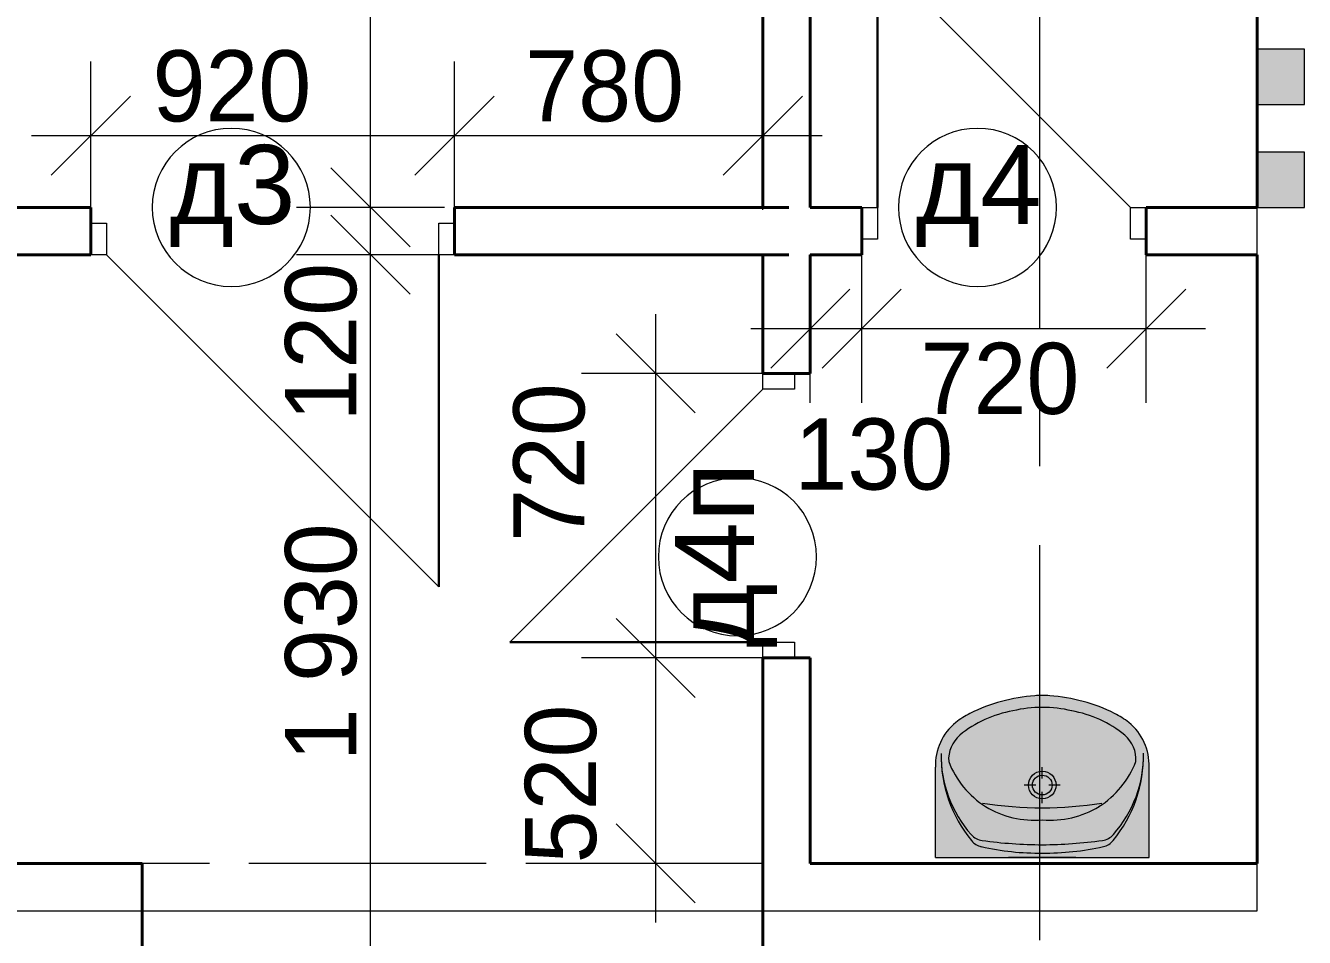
# Model space of a CAD drawing. Extents: x 299995 to 392849, y -57101 to -11292.
# Drawn here: x 341243 to 344478, y -35114 to -32806 of the extents above; entities that cross this region are included whole.
import ezdxf

# ---------------------------------------------------------------- set-up
doc = ezdxf.new("R2010")
doc.units = 0
doc.header["$MEASUREMENT"] = 0
doc.linetypes.add('Штриховая', pattern=[700, 600, -100])
doc.linetypes.add('Штрихштриховая', pattern=[1550, 1000, -200, 150, -200])
for name, color, linetype, lineweight in [('2D-чертеж - Общий_Ном_пера__1', 7, 'Continuous', 13), ('2D-чертеж - Общий_Ном_пера__19', 255, 'Continuous', 0), ('Интерьер- Перегородка_Ном_пера__19', 255, 'Continuous', 0), ('Интерьер- Перегородка_Ном_пера__61', 7, 'Continuous', 40), ('перегородки_Ном_пера__21', 7, 'Continuous', 20), ('перегородки_Ном_пера__41', 7, 'Continuous', 30), ('перегородки_Ном_пера__61', 7, 'Continuous', 40), ('Сантех. 1_Ном_пера__10', 134, 'Continuous', 18), ('Сантех. 1_Ном_пера__19', 255, 'Continuous', 0)]:
    doc.layers.add(name, color=color, linetype=linetype, lineweight=lineweight)
for name, color, linetype, lineweight, true_color in [('перегородки_Ном_пера__3', 7, 'Continuous', 18, 0xdd5800), ('Перекрытия_Ном_пера__191', 7, 'Continuous', 0, 0xe8e8e8), ('Перекрытия_Ном_пера__4', 7, 'Continuous', 20, 0x016515), ('Розміри ОСЕЙ_Ном_пера__98', 7, 'Continuous', 13, 0x001f3e), ('РОЗМІРИ ПЕРЕГОРОДОК_Ном_пера__98', 7, 'Continuous', 13, 0x001f3e)]:
    doc.layers.add(name, color=color, linetype=linetype, lineweight=lineweight, true_color=true_color)
for name, color, linetype in [('Перекрытия', 7, 'Continuous'), ('Розміри ОСЕЙ', 7, 'Continuous'), ('РОЗМІРИ ПЕРЕГОРОДОК', 7, 'Continuous')]:
    doc.layers.add(name, color=color, linetype=linetype)
doc.styles.add('СГЕНЕРИР_СТИЛЬ_1', font='')
doc.styles.add('СГЕНЕРИР_СТИЛЬ_2', font='')
doc.styles.add('СГЕНЕРИР_СТИЛЬ_3', font='')
doc.styles.add('СГЕНЕРИР_СТИЛЬ_4', font='')
doc.styles.get('СГЕНЕРИР_СТИЛЬ_1').set_extended_font_data('Arial Кириллический')
doc.styles.get('СГЕНЕРИР_СТИЛЬ_2').set_extended_font_data('Century Gothic')
doc.styles.get('СГЕНЕРИР_СТИЛЬ_3').set_extended_font_data('Arial Unicode MS Кириллический')
doc.styles.get('СГЕНЕРИР_СТИЛЬ_4').set_extended_font_data('Century Gothic', bold=True)
doc.dimstyles.new('СГЕНЕРИР_СТИЛЬ__1', dxfattribs={"dimtxt": 179.999995, "dimasz": 190, "dimexe": 0.18, "dimexo": 0, "dimgap": 0.09, "dimtad": 3, "dimtih": 1, "dimtoh": 1, "dimdec": 0, "dimzin": 0, "dimdsep": 46, "dimtxsty": 'СГЕНЕРИР_СТИЛЬ_3', "dimblk": 'ARROWHEAD_6', "dimblk1": 'ARROWHEAD_6', "dimblk2": 'ARROWHEAD_6', "dimcen": 0.09, "dimclrd": 256, "dimclre": 256, "dimclrt": 256, "dimadec": 0, "dimazin": 0, "dimtfac": 1, "dimtdec": 4, "dimtmove": 0, "dimatfit": 3, "dimfxl": 0, "dimtolj": 1, "dimtzin": 0, "dimarcsym": 0})
doc.dimstyles.new('СГЕНЕРИР_СТИЛЬ__4', dxfattribs={"dimtxt": 179.999995, "dimasz": 190, "dimexe": 0.18, "dimexo": 0, "dimgap": 0.09, "dimtad": 3, "dimtih": 1, "dimtoh": 1, "dimdec": 0, "dimzin": 0, "dimdsep": 46, "dimtxsty": 'СГЕНЕРИР_СТИЛЬ_3', "dimblk": 'ARROWHEAD_6', "dimblk1": 'ARROWHEAD_6', "dimblk2": 'ARROWHEAD_6', "dimcen": 0.09, "dimclrd": 256, "dimclre": 256, "dimclrt": 256, "dimadec": 0, "dimazin": 0, "dimtfac": 1, "dimtdec": 4, "dimtmove": 2, "dimatfit": 3, "dimfxl": 0, "dimtolj": 1, "dimtzin": 0, "dimarcsym": 0})
doc.dimstyles.new('СГЕНЕРИР_СТИЛЬ__5', dxfattribs={"dimtxt": 179.999995, "dimasz": 190, "dimexe": 0.18, "dimexo": 0, "dimgap": 0.09, "dimtad": 1, "dimtih": 1, "dimtoh": 1, "dimdec": 0, "dimzin": 0, "dimdsep": 46, "dimtxsty": 'СГЕНЕРИР_СТИЛЬ_3', "dimblk": 'ARROWHEAD_6', "dimblk1": 'ARROWHEAD_6', "dimblk2": 'ARROWHEAD_6', "dimcen": 0.09, "dimclrd": 256, "dimclre": 256, "dimclrt": 256, "dimadec": 0, "dimazin": 0, "dimtfac": 1, "dimtdec": 4, "dimtmove": 0, "dimatfit": 3, "dimfxl": 0, "dimtolj": 1, "dimtzin": 0, "dimarcsym": 0})
doc.dimstyles.new('СГЕНЕРИР_СТИЛЬ__6', dxfattribs={"dimtxt": 179.999995, "dimasz": 190, "dimexe": 0.18, "dimexo": 0, "dimgap": 0.09, "dimtad": 1, "dimdec": 0, "dimzin": 0, "dimdsep": 46, "dimtxsty": 'СГЕНЕРИР_СТИЛЬ_3', "dimblk": 'ARROWHEAD_6', "dimblk1": 'ARROWHEAD_6', "dimblk2": 'ARROWHEAD_6', "dimcen": 0.09, "dimclrd": 256, "dimclre": 256, "dimclrt": 256, "dimadec": 0, "dimazin": 0, "dimtfac": 1, "dimtdec": 4, "dimtmove": 2, "dimatfit": 3, "dimfxl": 0, "dimtolj": 1, "dimtzin": 0, "dimarcsym": 0})
doc.dimstyles.new('СГЕНЕРИР_СТИЛЬ__7', dxfattribs={"dimtxt": 179.999995, "dimasz": 190, "dimexe": 0.18, "dimexo": 0, "dimgap": 0.09, "dimtad": 1, "dimdec": 0, "dimzin": 0, "dimdsep": 46, "dimtxsty": 'СГЕНЕРИР_СТИЛЬ_3', "dimblk": 'ARROWHEAD_6', "dimblk1": 'ARROWHEAD_6', "dimblk2": 'ARROWHEAD_6', "dimcen": 0.09, "dimclrd": 256, "dimclre": 256, "dimclrt": 256, "dimadec": 0, "dimazin": 0, "dimtfac": 1, "dimtdec": 4, "dimtmove": 0, "dimatfit": 3, "dimfxl": 0, "dimtolj": 1, "dimtzin": 0, "dimarcsym": 0})
doc.dimstyles.new('СГЕНЕРИР_СТИЛЬ__8', dxfattribs={"dimtxt": 179.999995, "dimasz": 190, "dimexe": 0.18, "dimexo": 0, "dimgap": 0.09, "dimtad": 1, "dimtih": 1, "dimtoh": 1, "dimdec": 0, "dimzin": 0, "dimdsep": 46, "dimtxsty": 'СГЕНЕРИР_СТИЛЬ_3', "dimblk": 'ARROWHEAD_6', "dimblk1": 'ARROWHEAD_6', "dimblk2": 'ARROWHEAD_6', "dimcen": 0.09, "dimclrd": 256, "dimclre": 256, "dimclrt": 256, "dimadec": 0, "dimazin": 0, "dimtfac": 1, "dimtdec": 4, "dimtmove": 2, "dimatfit": 3, "dimfxl": 0, "dimtolj": 1, "dimtzin": 0, "dimarcsym": 0})
doc.dimstyles.new('СГЕНЕРИР_СТИЛЬ__9', dxfattribs={"dimtxt": 189.999998, "dimasz": 190, "dimexe": 0.18, "dimexo": 0, "dimgap": 0.09, "dimtad": 3, "dimtih": 1, "dimtoh": 1, "dimdec": 0, "dimzin": 0, "dimdsep": 46, "dimtxsty": 'СГЕНЕРИР_СТИЛЬ_3', "dimblk": 'ARROWHEAD_6', "dimblk1": 'ARROWHEAD_6', "dimblk2": 'ARROWHEAD_6', "dimcen": 0.09, "dimclrd": 256, "dimclre": 256, "dimclrt": 256, "dimadec": 0, "dimazin": 0, "dimtfac": 1, "dimtdec": 4, "dimtmove": 0, "dimatfit": 3, "dimfxl": 0, "dimtolj": 1, "dimtzin": 0, "dimarcsym": 0})

# ---------------------------------------------------------------- blocks, each defined once
blk = doc.blocks.new('*D173')
at = {"layer": 'РОЗМІРИ ПЕРЕГОРОДОК_Ном_пера__98', "linetype": 'Continuous'}
for p, q in [((340098.1, -32043.2), (340098.1, -31668.2)), ((343108.1, -32043.2), (343108.1, -31668.2)), ((340198.1, -31755.7), (339998.1, -31955.7)), ((343208.1, -31755.7), (343008.1, -31955.7)), ((340098.1, -31855.7), (343108.1, -31855.7))]:
    blk.add_line(p, q, dxfattribs=at)
at = {"layer": 'РОЗМІРИ ПЕРЕГОРОДОК_Ном_пера__98', "char_height": 180, "attachment_point": 1, "style": 'СГЕНЕРИР_СТИЛЬ_2'}
for s, insert in [('{3\xa0010}', (341075.3, -31891.7)), ('{120}', (342586.2, -31891.7))]:
    blk.add_mtext(s, dxfattribs=dict(at, insert=insert))
blk = doc.blocks.new('ARROWHEAD_6')
at = {"linetype": 'Continuous'}
for p, q in [((-0.5, -0.5), (0.5, 0.5)), ((0, 0), (-1, 0))]:
    blk.add_line(p, q, dxfattribs=at)
blk = doc.blocks.new('*D174')
at = {"layer": 'РОЗМІРИ ПЕРЕГОРОДОК_Ном_пера__98', "linetype": 'Continuous'}
for p, q in [((343108.1, -32043.2), (343108.1, -31668.2)), ((343228.1, -32043.2), (343228.1, -31668.2)), ((343208.1, -31755.7), (343008.1, -31955.7)), ((343328.1, -31755.7), (343128.1, -31955.7)), ((343108.1, -31855.7), (343228.1, -31855.7))]:
    blk.add_line(p, q, dxfattribs=at)
blk = doc.blocks.new('*D175')
at = {"layer": 'РОЗМІРИ ПЕРЕГОРОДОК_Ном_пера__98', "linetype": 'Continuous'}
for p, q in [((344358.1, -32043.2), (344358.1, -31576.6)), ((343228.1, -32043.2), (343228.1, -31668.2)), ((343328.1, -31755.7), (343128.1, -31955.7)), ((344258.1, -31955.7), (344458.1, -31755.7)), ((343228.1, -31855.7), (344358.1, -31855.7)), ((344358.1, -31855.7), (344508.1, -31855.7))]:
    blk.add_line(p, q, dxfattribs=at)
at = {"layer": 'РОЗМІРИ ПЕРЕГОРОДОК_Ном_пера__98', "insert": (343476.3, -31891.7), "char_height": 180, "attachment_point": 1, "style": 'СГЕНЕРИР_СТИЛЬ_2'}
blk.add_mtext('{1\xa0130}', dxfattribs=at)
blk = doc.blocks.new('*D176')
at = {"layer": 'РОЗМІРИ ПЕРЕГОРОДОК_Ном_пера__98', "linetype": 'Continuous'}
for p, q in [((341408.1, -33272.5), (341408.1, -32897.5)), ((342328.1, -33272.5), (342328.1, -32897.5)), ((341508.1, -32985), (341308.1, -33185)), ((342428.1, -32985), (342228.1, -33185)), ((341258.1, -33085), (341408.1, -33085)), ((341408.1, -33085), (342328.1, -33085))]:
    blk.add_line(p, q, dxfattribs=at)
at = {"layer": 'РОЗМІРИ ПЕРЕГОРОДОК_Ном_пера__98', "insert": (341564.2, -32869), "char_height": 180, "attachment_point": 1, "style": 'СГЕНЕРИР_СТИЛЬ_2'}
blk.add_mtext('{920}', dxfattribs=at)
blk = doc.blocks.new('*D177')
at = {"layer": 'РОЗМІРИ ПЕРЕГОРОДОК_Ном_пера__98', "linetype": 'Continuous'}
for p, q in [((342328.1, -33272.5), (342328.1, -32897.5)), ((343108.1, -33272.5), (343108.1, -32897.5)), ((342428.1, -32985), (342228.1, -33185)), ((343008.1, -33185), (343208.1, -32985)), ((342328.1, -33085), (343108.1, -33085)), ((343108.1, -33085), (343258.1, -33085))]:
    blk.add_line(p, q, dxfattribs=at)
at = {"layer": 'РОЗМІРИ ПЕРЕГОРОДОК_Ном_пера__98', "insert": (342507.1, -32869), "char_height": 180, "attachment_point": 1, "style": 'СГЕНЕРИР_СТИЛЬ_2'}
blk.add_mtext('{780}', dxfattribs=at)
blk = doc.blocks.new('*D184')
at = {"layer": 'РОЗМІРИ ПЕРЕГОРОДОК_Ном_пера__98', "linetype": 'Continuous'}
for p, q in [((342015.5, -33286.6), (342215.5, -33486.6)), ((342303, -33386.6), (341928, -33386.6)), ((342115.5, -35316.6), (342115.5, -33386.6)), ((342015.5, -35216.6), (342215.5, -35416.6)), ((342303, -35316.6), (341928, -35316.6))]:
    blk.add_line(p, q, dxfattribs=at)
at = {"layer": 'РОЗМІРИ ПЕРЕГОРОДОК_Ном_пера__98', "char_height": 180, "attachment_point": 1, "rotation": 90, "style": 'СГЕНЕРИР_СТИЛЬ_2'}
for s, insert in [('{120}', (341899.5, -33808.5)), ('{1\xa0930}', (341899.5, -34668.4))]:
    blk.add_mtext(s, dxfattribs=dict(at, insert=insert))
blk = doc.blocks.new('*D185')
at = {"layer": 'РОЗМІРИ ПЕРЕГОРОДОК_Ном_пера__98', "linetype": 'Continuous'}
for p, q in [((342015.5, -33166.6), (342215.5, -33366.6)), ((342303, -33266.6), (341928, -33266.6)), ((342015.5, -33286.6), (342215.5, -33486.6)), ((342115.5, -33386.6), (342115.5, -33266.6)), ((342303, -33386.6), (341928, -33386.6))]:
    blk.add_line(p, q, dxfattribs=at)
blk = doc.blocks.new('*D186')
at = {"layer": 'РОЗМІРИ ПЕРЕГОРОДОК_Ном_пера__98', "linetype": 'Continuous'}
for p, q in [((342015.5, -31476.6), (342215.5, -31676.6)), ((342303, -31576.6), (341928, -31576.6)), ((342115.5, -33266.6), (342115.5, -31576.6)), ((342015.5, -33166.6), (342215.5, -33366.6)), ((342303, -33266.6), (341928, -33266.6))]:
    blk.add_line(p, q, dxfattribs=at)
at = {"layer": 'РОЗМІРИ ПЕРЕГОРОДОК_Ном_пера__98', "insert": (342189.6, -32799.6), "char_height": 180, "attachment_point": 1, "rotation": 90, "style": 'СГЕНЕРИР_СТИЛЬ_2'}
blk.add_mtext('{1\xa0690}', dxfattribs=at)
blk = doc.blocks.new('*D187')
at = {"layer": 'РОЗМІРИ ПЕРЕГОРОДОК_Ном_пера__98', "linetype": 'Continuous'}
for p, q in [((342015.5, -31356.6), (342215.5, -31556.6)), ((342303, -31456.6), (341928, -31456.6)), ((342115.5, -31576.6), (342115.5, -31456.6)), ((342015.5, -31476.6), (342215.5, -31676.6)), ((342303, -31576.6), (341928, -31576.6))]:
    blk.add_line(p, q, dxfattribs=at)
blk = doc.blocks.new('*D188')
at = {"layer": 'РОЗМІРИ ПЕРЕГОРОДОК_Ном_пера__98', "linetype": 'Continuous'}
for p, q in [((342115.5, -29616.6), (342115.5, -29466.6)), ((342215.5, -29716.6), (342015.5, -29516.6)), ((342303, -29616.6), (341168.1, -29616.6)), ((342115.5, -31456.6), (342115.5, -29616.6)), ((342015.5, -31356.6), (342215.5, -31556.6)), ((342303, -31456.6), (341928, -31456.6))]:
    blk.add_line(p, q, dxfattribs=at)
at = {"layer": 'РОЗМІРИ ПЕРЕГОРОДОК_Ном_пера__98', "char_height": 180, "attachment_point": 1, "rotation": 90, "style": 'СГЕНЕРИР_СТИЛЬ_2'}
for s, insert in [('{1\xa0840}', (341899.5, -30642.5)), ('{120}', (341899.5, -31356.6))]:
    blk.add_mtext(s, dxfattribs=dict(at, insert=insert))
blk = doc.blocks.new('*D189')
at = {"layer": 'РОЗМІРИ ПЕРЕГОРОДОК_Ном_пера__98', "linetype": 'Continuous'}
for p, q in [((342737.2, -34306.6), (342937.2, -34506.6)), ((343108.1, -34406.6), (342649.7, -34406.6)), ((342837.2, -34926.6), (342837.2, -34406.6)), ((342737.2, -34826.6), (342937.2, -35026.6)), ((343024.7, -34926.6), (342649.7, -34926.6)), ((342837.2, -35076.6), (342837.2, -34926.6))]:
    blk.add_line(p, q, dxfattribs=at)
at = {"layer": 'РОЗМІРИ ПЕРЕГОРОДОК_Ном_пера__98', "insert": (342506.1, -34926.6), "char_height": 180, "attachment_point": 1, "rotation": 90, "style": 'СГЕНЕРИР_СТИЛЬ_2'}
blk.add_mtext('{520}', dxfattribs=at)
blk = doc.blocks.new('*D190')
at = {"layer": 'РОЗМІРИ ПЕРЕГОРОДОК_Ном_пера__98', "linetype": 'Continuous'}
for p, q in [((342837.2, -33686.6), (342837.2, -33536.6)), ((342937.2, -33786.6), (342737.2, -33586.6)), ((343108.1, -33686.6), (342649.7, -33686.6)), ((342837.2, -34406.6), (342837.2, -33686.6)), ((342737.2, -34306.6), (342937.2, -34506.6)), ((343108.1, -34406.6), (342649.7, -34406.6))]:
    blk.add_line(p, q, dxfattribs=at)
at = {"layer": 'РОЗМІРИ ПЕРЕГОРОДОК_Ном_пера__98', "insert": (342476.9, -34113.2), "char_height": 180, "attachment_point": 1, "rotation": 90, "style": 'СГЕНЕРИР_СТИЛЬ_2'}
blk.add_mtext('{720}', dxfattribs=at)
blk = doc.blocks.new('*D191')
at = {"layer": 'РОЗМІРИ ПЕРЕГОРОДОК_Ном_пера__98', "linetype": 'Continuous'}
for p, q in [((343228.1, -33760.8), (343228.1, -33385.8)), ((343328.1, -33473.3), (343128.1, -33673.3)), ((343458.1, -33473.3), (343258.1, -33673.3)), ((343078.1, -33573.3), (343228.1, -33573.3)), ((343228.1, -33573.3), (343358.1, -33573.3))]:
    blk.add_line(p, q, dxfattribs=at)
at = {"layer": 'РОЗМІРИ ПЕРЕГОРОДОК_Ном_пера__98', "insert": (343188.1, -33800.7), "char_height": 180, "attachment_point": 1, "style": 'СГЕНЕРИР_СТИЛЬ_2'}
blk.add_mtext('{130}', dxfattribs=at)
blk = doc.blocks.new('*D192')
at = {"layer": 'РОЗМІРИ ПЕРЕГОРОДОК_Ном_пера__98', "linetype": 'Continuous'}
for p, q in [((343358.1, -33760.8), (343358.1, -33385.8)), ((344078.1, -33760.8), (344078.1, -33385.8)), ((343458.1, -33473.3), (343258.1, -33673.3)), ((343978.1, -33673.3), (344178.1, -33473.3)), ((343228.1, -33573.3), (343358.1, -33573.3)), ((343358.1, -33573.3), (344078.1, -33573.3)), ((344078.1, -33573.3), (344228.1, -33573.3))]:
    blk.add_line(p, q, dxfattribs=at)
at = {"layer": 'РОЗМІРИ ПЕРЕГОРОДОК_Ном_пера__98', "insert": (343507.1, -33609.3), "char_height": 180, "attachment_point": 1, "style": 'СГЕНЕРИР_СТИЛЬ_2'}
blk.add_mtext('{720}', dxfattribs=at)
blk = doc.blocks.new('Линия_5175', base_point=(343808.1, -27921.4))
at = {"layer": 'Перекрытия_Ном_пера__4', "linetype": 'Штрихштриховая'}
blk.add_line((343808.1, -27921.4), (343808.1, -54583.9), dxfattribs=at)
blk = doc.blocks.new('*D529')
at = {"layer": 'Розміри ОСЕЙ_Ном_пера__98', "linetype": 'Continuous'}
for p, q in [((343808.1, -53384.1), (343808.1, -53009.1)), ((344358.1, -53384.1), (344358.1, -53009.1)), ((343908.1, -53096.6), (343708.1, -53296.6)), ((344458.1, -53096.6), (344258.1, -53296.6)), ((343808.1, -53196.6), (344358.1, -53196.6))]:
    blk.add_line(p, q, dxfattribs=at)
at = {"layer": 'Розміри ОСЕЙ_Ном_пера__98', "insert": (343812.4, -53453.1), "char_height": 190, "attachment_point": 1, "style": 'СГЕНЕРИР_СТИЛЬ_4'}
blk.add_mtext('{550}', dxfattribs=at)
blk = doc.blocks.new('*D530')
at = {"layer": 'Розміри ОСЕЙ_Ном_пера__98', "linetype": 'Continuous'}
for p, q in [((344358.1, -53384.1), (344358.1, -53009.1)), ((344618, -53384.1), (344618, -53009.1)), ((344458.1, -53096.6), (344258.1, -53296.6)), ((344718, -53096.6), (344518, -53296.6)), ((344358.1, -53196.6), (344618, -53196.6))]:
    blk.add_line(p, q, dxfattribs=at)
at = {"layer": 'Розміри ОСЕЙ_Ном_пера__98', "insert": (344453.1, -53453.1), "char_height": 190, "attachment_point": 1, "style": 'СГЕНЕРИР_СТИЛЬ_4'}
blk.add_mtext('{260}', dxfattribs=at)
blk = doc.blocks.new('*D531')
at = {"layer": 'Розміри ОСЕЙ_Ном_пера__98', "linetype": 'Continuous'}
for p, q in [((344618, -53384.1), (344618, -53009.1)), ((344868.1, -53384.1), (344868.1, -53009.1)), ((344718, -53096.6), (344518, -53296.6)), ((344968.1, -53096.6), (344768.1, -53296.6)), ((344618, -53196.6), (344868.1, -53196.6))]:
    blk.add_line(p, q, dxfattribs=at)
blk = doc.blocks.new('*D532')
at = {"layer": 'Розміри ОСЕЙ_Ном_пера__98', "linetype": 'Continuous'}
for p, q in [((344868.1, -53384.1), (344868.1, -53009.1)), ((349668.1, -53384.1), (349668.1, -53009.1)), ((344968.1, -53096.6), (344768.1, -53296.6)), ((349768.1, -53096.6), (349568.1, -53296.6)), ((344868.1, -53196.6), (349668.1, -53196.6))]:
    blk.add_line(p, q, dxfattribs=at)
at = {"layer": 'Розміри ОСЕЙ_Ном_пера__98', "char_height": 190, "attachment_point": 1, "style": 'СГЕНЕРИР_СТИЛЬ_4'}
for s, insert in [('{250}', (344968.1, -53234.6)), ('{4\xa0800}', (346930.1, -53234.6)), ('{130}', (349117.4, -53234.6))]:
    blk.add_mtext(s, dxfattribs=dict(at, insert=insert))
blk = doc.blocks.new('*D533')
at = {"layer": 'Розміри ОСЕЙ_Ном_пера__98', "linetype": 'Continuous'}
for p, q in [((349668.1, -53384.1), (349668.1, -53009.1)), ((349798.1, -53384.1), (349798.1, -53009.1)), ((349768.1, -53096.6), (349568.1, -53296.6)), ((349898.1, -53096.6), (349698.1, -53296.6)), ((349668.1, -53196.6), (349798.1, -53196.6))]:
    blk.add_line(p, q, dxfattribs=at)
blk = doc.blocks.new('*D534')
at = {"layer": 'Розміри ОСЕЙ_Ном_пера__98', "linetype": 'Continuous'}
for p, q in [((349798.1, -53384.1), (349798.1, -53009.1)), ((350178.1, -53384.1), (350178.1, -53009.1)), ((349898.1, -53096.6), (349698.1, -53296.6)), ((350278.1, -53096.6), (350078.1, -53296.6)), ((349798.1, -53196.6), (350178.1, -53196.6))]:
    blk.add_line(p, q, dxfattribs=at)
blk = doc.blocks.new('*D535')
at = {"layer": 'Розміри ОСЕЙ_Ном_пера__98', "linetype": 'Continuous'}
for p, q in [((350178.1, -53384.1), (350178.1, -53009.1)), ((357158.1, -53384.1), (357158.1, -53009.1)), ((350278.1, -53096.6), (350078.1, -53296.6)), ((357258.1, -53096.6), (357058.1, -53296.6)), ((350178.1, -53196.6), (357158.1, -53196.6))]:
    blk.add_line(p, q, dxfattribs=at)
at = {"layer": 'Розміри ОСЕЙ_Ном_пера__98', "char_height": 190, "attachment_point": 1, "style": 'СГЕНЕРИР_СТИЛЬ_4'}
for s, insert in [('{380}', (350278.1, -53234.6)), ('{6\xa0980}', (353330.1, -53234.6)), ('{380}', (356607.4, -53234.6))]:
    blk.add_mtext(s, dxfattribs=dict(at, insert=insert))
blk = doc.blocks.new('*D538')
at = {"layer": 'Розміри ОСЕЙ_Ном_пера__98', "linetype": 'Continuous'}
for p, q in [((357668.1, -53384.1), (357668.1, -53009.1)), ((365048.1, -53384.1), (365048.1, -53009.1)), ((357768.1, -53096.6), (357568.1, -53296.6)), ((365148.1, -53096.6), (364948.1, -53296.6)), ((357668.1, -53196.6), (365048.1, -53196.6))]:
    blk.add_line(p, q, dxfattribs=at)
at = {"layer": 'Розміри ОСЕЙ_Ном_пера__98', "char_height": 190, "attachment_point": 1, "style": 'СГЕНЕРИР_СТИЛЬ_4'}
for s, insert in [('{130}', (357768.1, -53234.6)), ('{7\xa0380}', (361020.1, -53234.6)), ('{390}', (364497.4, -53234.6))]:
    blk.add_mtext(s, dxfattribs=dict(at, insert=insert))
blk = doc.blocks.new('*D539')
at = {"layer": 'Розміри ОСЕЙ_Ном_пера__98', "linetype": 'Continuous'}
for p, q in [((365048.1, -53384.1), (365048.1, -53009.1)), ((365438.1, -53384.1), (365438.1, -53009.1)), ((365148.1, -53096.6), (364948.1, -53296.6)), ((365538.1, -53096.6), (365338.1, -53296.6)), ((365048.1, -53196.6), (365438.1, -53196.6))]:
    blk.add_line(p, q, dxfattribs=at)
blk = doc.blocks.new('*D540')
at = {"layer": 'Розміри ОСЕЙ_Ном_пера__98', "linetype": 'Continuous'}
for p, q in [((365438.1, -53384.1), (365438.1, -53009.1)), ((365558.1, -53384.1), (365558.1, -53009.1)), ((365538.1, -53096.6), (365338.1, -53296.6)), ((365658.1, -53096.6), (365458.1, -53296.6)), ((365438.1, -53196.6), (365558.1, -53196.6))]:
    blk.add_line(p, q, dxfattribs=at)
blk = doc.blocks.new('*D541')
at = {"layer": 'Розміри ОСЕЙ_Ном_пера__98', "linetype": 'Continuous'}
for p, q in [((365558.1, -53384.1), (365558.1, -53009.1)), ((367328.1, -53384.1), (367328.1, -53009.1)), ((365658.1, -53096.6), (365458.1, -53296.6)), ((367428.1, -53096.6), (367228.1, -53296.6)), ((365558.1, -53196.6), (367328.1, -53196.6))]:
    blk.add_line(p, q, dxfattribs=at)
at = {"layer": 'Розміри ОСЕЙ_Ном_пера__98', "char_height": 190, "attachment_point": 1, "style": 'СГЕНЕРИР_СТИЛЬ_4'}
for s, insert in [('{120}', (365658.1, -53234.6)), ('{1\xa0770}', (366330.4, -53234.6))]:
    blk.add_mtext(s, dxfattribs=dict(at, insert=insert))
blk = doc.blocks.new('*D544')
at = {"layer": 'Розміри ОСЕЙ_Ном_пера__98', "linetype": 'Continuous'}
for p, q in [((367968.1, -53384.1), (367968.1, -53009.1)), ((370358.1, -53384.1), (370358.1, -53009.1)), ((368068.1, -53096.6), (367868.1, -53296.6)), ((370458.1, -53096.6), (370258.1, -53296.6)), ((367968.1, -53196.6), (370358.1, -53196.6))]:
    blk.add_line(p, q, dxfattribs=at)
at = {"layer": 'Розміри ОСЕЙ_Ном_пера__98', "char_height": 190, "attachment_point": 1, "style": 'СГЕНЕРИР_СТИЛЬ_4'}
for s, insert in [('{130}', (368068.1, -53234.6)), ('{2\xa0390}', (368825.1, -53234.6)), ('{260}', (369807.4, -53234.6))]:
    blk.add_mtext(s, dxfattribs=dict(at, insert=insert))
blk = doc.blocks.new('*D545')
at = {"layer": 'Розміри ОСЕЙ_Ном_пера__98', "linetype": 'Continuous'}
for p, q in [((370358.1, -53384.1), (370358.1, -53009.1)), ((370618.1, -53384.1), (370618.1, -53009.1)), ((370458.1, -53096.6), (370258.1, -53296.6)), ((370718.1, -53096.6), (370518.1, -53296.6)), ((370358.1, -53196.6), (370618.1, -53196.6))]:
    blk.add_line(p, q, dxfattribs=at)
blk = doc.blocks.new('*D546')
at = {"layer": 'Розміри ОСЕЙ_Ном_пера__98', "linetype": 'Continuous'}
for p, q in [((370618.1, -53384.1), (370618.1, -53009.1)), ((370868.1, -53384.1), (370868.1, -53009.1)), ((370718.1, -53096.6), (370518.1, -53296.6)), ((370968.1, -53096.6), (370768.1, -53296.6)), ((370618.1, -53196.6), (370868.1, -53196.6))]:
    blk.add_line(p, q, dxfattribs=at)
blk = doc.blocks.new('*D547')
at = {"layer": 'Розміри ОСЕЙ_Ном_пера__98', "linetype": 'Continuous'}
for p, q in [((370868.1, -53384.1), (370868.1, -53009.1)), ((374308.1, -53384.1), (374308.1, -53009.1)), ((370968.1, -53096.6), (370768.1, -53296.6)), ((374408.1, -53096.6), (374208.1, -53296.6)), ((370868.1, -53196.6), (374308.1, -53196.6))]:
    blk.add_line(p, q, dxfattribs=at)
at = {"layer": 'Розміри ОСЕЙ_Ном_пера__98', "char_height": 190, "attachment_point": 1, "style": 'СГЕНЕРИР_СТИЛЬ_4'}
for s, insert in [('{250}', (370968.1, -53234.6)), ('{3\xa0440}', (372250.1, -53234.6)), ('{130}', (373757.4, -53234.6))]:
    blk.add_mtext(s, dxfattribs=dict(at, insert=insert))

msp = doc.modelspace()

# ---------------------------------------------------------------- hatches: boundary and pattern name
at = {"layer": '2D-чертеж - Общий_Ном_пера__19', "linetype": 'Continuous'}
for points in [[(344358.1, -32866.6), (344358.1, -33006.6), (344478.1, -33006.6), (344478.1, -32866.6)], [(344358.1, -33126.6), (344358.1, -33266.6), (344478.1, -33266.6), (344478.1, -33126.6)]]:
    msp.add_hatch(color=256, dxfattribs=at).paths.add_polyline_path(points, flags=0)
at = {"layer": 'Сантех. 1_Ном_пера__19', "linetype": 'Continuous'}
msp.add_hatch(color=256, dxfattribs=at).paths.add_polyline_path([(343544.9, -34683.3), (343544.9, -34911.8), (344084.9, -34911.8), (344084.9, -34683.3), (344084.7, -34667.2), (344082.6, -34651.3), (344078.6, -34635.7), (344072.8, -34620.7), (344065.3, -34606.5), (344056.2, -34593.2), (344045.6, -34581.1), (344033.7, -34570.3), (344016.3, -34557.8), (343997.8, -34547.1), (343978.4, -34538.1), (343958.6, -34530), (343939.4, -34523.2), (343918, -34516.8), (343897.2, -34511.7), (343876.3, -34507.6), (343854.7, -34505), (343833.8, -34502.4), (343814.9, -34501.8), (343796, -34502.4), (343774.8, -34504.5), (343753.6, -34507.6), (343732.7, -34511.7), (343711.9, -34516.8), (343694.1, -34522.1), (343671.3, -34530), (343651.5, -34538.1), (343632.1, -34547.1), (343613.6, -34557.8), (343596.2, -34570.3), (343584.3, -34581.1), (343573.7, -34593.2), (343564.6, -34606.5), (343557.1, -34620.7), (343551.3, -34635.7), (343547.3, -34651.3), (343545.2, -34667.2), (343544.8, -34675.3)], flags=0)

# ---------------------------------------------------------------- linework, layer by layer
at = {"layer": '2D-чертеж - Общий_Ном_пера__1', "linetype": 'Continuous'}
for p, q in [((344358.1, -32866.6), (344358.1, -33006.6)), ((344478.1, -32866.6), (344358.1, -32866.6)), ((344478.1, -33006.6), (344478.1, -32866.6)), ((344358.1, -33006.6), (344478.1, -33006.6)), ((344358.1, -33126.6), (344358.1, -33266.6)), ((344478.1, -33126.6), (344358.1, -33126.6)), ((344478.1, -33266.6), (344478.1, -33126.6)), ((344358.1, -33266.6), (344478.1, -33266.6))]:
    msp.add_line(p, q, dxfattribs=at)
at = {"layer": 'Интерьер- Перегородка_Ном_пера__19', "linetype": 'Штриховая'}
msp.add_line((343108.1, -34926.6), (341538.1, -34926.6), dxfattribs=at)
at = {"layer": 'Интерьер- Перегородка_Ном_пера__61', "linetype": 'Continuous'}
for p, q in [((344358.1, -32746.6), (344358.1, -33266.6)), ((344358.1, -33386.6), (344358.1, -34926.6)), ((341538.1, -34926.6), (340098.1, -34926.6)), ((341538.1, -34926.6), (341538.1, -35436.6)), ((343108.1, -34926.6), (343108.1, -35436.6)), ((344358.1, -34926.6), (343228.1, -34926.6))]:
    msp.add_line(p, q, dxfattribs=at)
at = {"layer": 'перегородки_Ном_пера__21', "linetype": 'Continuous'}
for p, q in [((344038.1, -33266.6), (343398.1, -32626.6)), ((343358.1, -33346.6), (343358.1, -33266.6)), ((343358.1, -33266.6), (343398.1, -33266.6)), ((343398.1, -33266.6), (343398.1, -33306.6)), ((344038.1, -33306.6), (344038.1, -33266.6)), ((344038.1, -33266.6), (344078.1, -33266.6)), ((344078.1, -33266.6), (344078.1, -33346.6)), ((341408.1, -33386.6), (341408.1, -33306.6)), ((341408.1, -33306.6), (341448.1, -33306.6)), ((341448.1, -33306.6), (341448.1, -33321.2)), ((342288.1, -33321.2), (342288.1, -33306.6)), ((342288.1, -33306.6), (342328.1, -33306.6)), ((342328.1, -33306.6), (342328.1, -33386.6)), ((343398.1, -33306.6), (343398.1, -33332)), ((344038.1, -33332), (344038.1, -33306.6)), ((341448.1, -33321.2), (341448.1, -33346.6)), ((341448.1, -33346.6), (341448.1, -33386.6)), ((342288.1, -33346.6), (342288.1, -33321.2)), ((342288.1, -33386.6), (342288.1, -33346.6)), ((343398.1, -33346.6), (343358.1, -33346.6)), ((343398.1, -33332), (343398.1, -33346.6)), ((344038.1, -33346.6), (344038.1, -33332)), ((344078.1, -33346.6), (344038.1, -33346.6)), ((341448.1, -33386.6), (341408.1, -33386.6)), ((341448.1, -33386.6), (342288.1, -34226.6)), ((342328.1, -33386.6), (342288.1, -33386.6)), ((343108.1, -33686.6), (343188.1, -33686.6)), ((343108.1, -33726.6), (343108.1, -33686.6)), ((343188.1, -33686.6), (343188.1, -33726.6)), ((343108.1, -33726.6), (342468.1, -34366.6)), ((343148.1, -33726.6), (343108.1, -33726.6)), ((343173.5, -33726.6), (343148.1, -33726.6)), ((343188.1, -33726.6), (343173.5, -33726.6)), ((343108.1, -34366.6), (343148.1, -34366.6)), ((343108.1, -34406.6), (343108.1, -34366.6)), ((343148.1, -34366.6), (343173.5, -34366.6)), ((343173.5, -34366.6), (343188.1, -34366.6)), ((343188.1, -34366.6), (343188.1, -34406.6)), ((343188.1, -34406.6), (343108.1, -34406.6))]:
    msp.add_line(p, q, dxfattribs=at)
at = {"layer": 'перегородки_Ном_пера__3', "linetype": 'Continuous'}
for centre, start, end in [((341763.5, -33266.6), 0, 180), ((343651, -33266.6), 0, 180), ((341763.5, -33266.6), 180, 0), ((343651, -33266.6), 180, 0), ((343043.8, -34150.9), 90, 270), ((343043.8, -34150.9), 270, 90)]:
    msp.add_arc(centre, 200, start, end, dxfattribs=at)
at = {"layer": 'перегородки_Ном_пера__41', "linetype": 'Continuous'}
for p, q in [((343398.1, -33266.6), (343398.1, -32626.6)), ((342288.1, -33386.6), (342288.1, -34226.6)), ((343108.1, -34366.6), (342468.1, -34366.6))]:
    msp.add_line(p, q, dxfattribs=at)
at = {"layer": 'перегородки_Ном_пера__61', "linetype": 'Continuous'}
for p, q in [((343108.1, -31576.6), (343108.1, -33266.6)), ((343228.1, -33266.6), (343228.1, -31576.6)), ((341408.1, -33266.6), (340098.1, -33266.6)), ((341408.1, -33386.6), (341408.1, -33266.6)), ((343174, -33266.6), (342328.1, -33266.6)), ((342328.1, -33386.6), (342328.1, -33266.6)), ((343358.1, -33266.6), (343228.1, -33266.6)), ((343358.1, -33266.6), (343358.1, -33386.6)), ((344358.1, -33266.6), (344078.1, -33266.6)), ((344078.1, -33266.6), (344078.1, -33386.6)), ((340098.1, -33386.6), (341408.1, -33386.6)), ((342328.1, -33386.6), (343174, -33386.6)), ((343108.1, -33386.6), (343108.1, -33686.6)), ((343228.1, -33686.6), (343228.1, -33386.6)), ((343228.1, -33386.6), (343358.1, -33386.6)), ((344078.1, -33386.6), (344358.1, -33386.6)), ((343108.1, -33686.6), (343228.1, -33686.6)), ((343108.1, -34406.6), (343108.1, -34926.6)), ((343108.1, -34406.6), (343228.1, -34406.6)), ((343228.1, -34926.6), (343228.1, -34406.6))]:
    msp.add_line(p, q, dxfattribs=at)
at = {"layer": 'Перекрытия_Ном_пера__191', "linetype": 'Continuous'}
for p, q in [((344358.1, -35046.6), (344358.1, -29496.6)), ((337368.1, -35046.6), (344358.1, -35046.6))]:
    msp.add_line(p, q, dxfattribs=at)
at = {"layer": 'Сантех. 1_Ном_пера__10', "linetype": 'Continuous'}
for p, q in [((343544.9, -34911.8), (343544.9, -34683.3)), ((343814.8, -34711.8), (343814.8, -34683)), ((344084.9, -34911.8), (344084.9, -34683.3)), ((343798.2, -34728.5), (343769.4, -34728.5)), ((343860.3, -34728.5), (343831.5, -34728.5)), ((343814.8, -34774), (343814.8, -34745.2)), ((343544.9, -34911.8), (344084.9, -34911.8)), ((343900, -34911.8), (343729.9, -34911.8))]:
    msp.add_line(p, q, dxfattribs=at)
for radius in [35, 25]:
    msp.add_circle((343814.8, -34728.5), radius, dxfattribs=at)
for centre, radius, start, end in [((343828.6, -34945.5), 444.2, 94.2052, 116.2597), ((343814.9, -34771.8), 270, 85.9876, 94.0124), ((343801.3, -34945.5), 444.2, 63.7403, 85.7948), ((343729.2, -34736.4), 212.8, 117.1571, 128.6848), ((343791.5, -34829.2), 293, 99.9978, 129.2851), ((343814.9, -34848.5), 316.7, 76.4334, 103.5666), ((343838.4, -34829.2), 293, 50.7149, 80.0022), ((343900.7, -34736.4), 212.8, 51.3152, 62.8429), ((343682.2, -34677.4), 137.4, 128.7454, 182.4552), ((343947.7, -34677.4), 137.4, 357.5448, 51.2546), ((343658.9, -34663.7), 80.9, 130.8016, 183.9306), ((343971, -34663.7), 80.9, 356.0694, 49.1984), ((343863.9, -34651.9), 305.1, 179.3233, 221.4755), ((343898.4, -34653.7), 339.6, 179.0928, 219.3352), ((343802, -34580.8), 240.7, 201.5519, 237.1558), ((343827.8, -34580.8), 240.7, 302.8442, 338.4481), ((343731.4, -34653.8), 339.6, 320.7422, 0.9847), ((343765.9, -34652), 305.1, 318.602, 0.7542), ((343814.9, -33801.1), 984.9, 261.1734, 278.8204), ((343795.6, -34576.9), 240.6, 238.9439, 274.606), ((343834.3, -34576.9), 240.6, 265.394, 301.0561), ((343669, -34824.2), 45, 221.4755, 262.1696), ((343670.5, -34840.5), 45, 219.3352, 257.306), ((343820.1, -33725.7), 1153.8, 262.1696, 269.755), ((343808.4, -33725.7), 1153.8, 270.3225, 277.9079), ((343961, -34824), 45, 277.9079, 318.602), ((343959.5, -34840.3), 45, 282.7715, 320.7422), ((343809.2, -34224.9), 675.9, 257.306, 270.5103), ((343820, -34224.9), 675.9, 269.5672, 282.7715)]:
    msp.add_arc(centre, radius, start, end, dxfattribs=at)

# ---------------------------------------------------------------- block references
at = {"layer": 'Перекрытия', "linetype": 'Штрихштриховая'}
msp.add_blockref('Линия_5175', (343808.1, -27921.4), dxfattribs=at)

# ---------------------------------------------------------------- texts
at = {"layer": 'перегородки_Ном_пера__3', "linetype": 'Continuous', "char_height": 200, "attachment_point": 7, "style": 'СГЕНЕРИР_СТИЛЬ_1'}
for s, insert in [('{д3}', (341607.2, -33366.6)), ('{д4}', (343494.6, -33366.6))]:
    msp.add_mtext(s, dxfattribs=dict(at, insert=insert))
at = {"layer": 'перегородки_Ном_пера__3', "linetype": 'Continuous', "insert": (343143.8, -34381.3), "char_height": 200, "attachment_point": 7, "rotation": 90, "style": 'СГЕНЕРИР_СТИЛЬ_1'}
msp.add_mtext('{д4п}', dxfattribs=at)

# ---------------------------------------------------------------- dimensions: what is measured, and where the dimension line sits
at = {"layer": 'Розміри ОСЕЙ', "linetype": 'Continuous'}
for p1, p2, picture, middle in [((367968.1, -40941.6), (370358.1, -31401.6), '*D544', (369150.8, -53329.6)), ((370358.1, -31401.6), (370618.1, -47478.7), '*D545', (370021.1, -53329.6)), ((370618.1, -47478.7), (370868.1, -31401.6), '*D546', (371181.7, -53329.6)), ((370868.1, -31401.6), (374308.1, -39611.6), '*D547', (372575.8, -53329.6)), ((343808.1, -47496.3), (344358.1, -31651.6), '*D529', (344026.1, -53548.1)), ((344358.1, -31651.6), (344618, -47496.3), '*D530', (344666.7, -53548.1)), ((344618, -47496.3), (344868.1, -31651.6), '*D531', (345181.7, -53329.6)), ((344868.1, -31651.6), (349668.1, -32101.6), '*D532', (347255.8, -53329.6)), ((349668.1, -32101.6), (349798.1, -47338.5), '*D533', (349331.1, -53329.6)), ((349798.1, -47338.5), (350178.1, -32101.6), '*D534', (350491.7, -53329.6)), ((350178.1, -32101.6), (357158.1, -35151.5), '*D535', (353655.8, -53329.6)), ((357668.1, -35151.5), (365048.1, -32976.6), '*D538', (361345.8, -53329.6)), ((365048.1, -32976.6), (365438.1, -47583.9), '*D539', (364711.1, -53329.6)), ((365438.1, -47583.9), (365558.1, -32976.6), '*D540', (365871.7, -53329.6)), ((365558.1, -32976.6), (367328.1, -40941.6), '*D541', (366656.1, -53329.6))]:
    dim = msp.add_linear_dim(base=(311218.1, -53196.6), p1=p1, p2=p2, dimstyle='СГЕНЕРИР_СТИЛЬ__9', dxfattribs=at)
    dim.commit()
    dim.dimension.update_dxf_attribs({"geometry": picture, "text_midpoint": middle})
at = {"layer": 'РОЗМІРИ ПЕРЕГОРОДОК', "linetype": 'Continuous'}
for base, p1, p2, dimstyle, picture, middle in [((342115.5, -35436.6), (340608.1, -31456.6), (341168.1, -29616.6), 'СГЕНЕРИР_СТИЛЬ__7', '*D188', (341989.5, -30333.9)), ((342115.5, -35436.6), (340608.1, -31576.6), (340608.1, -31456.6), 'СГЕНЕРИР_СТИЛЬ__7', '*D187', (341989.5, -31154.2)), ((342115.5, -35436.6), (341636, -33266.6), (340608.1, -31576.6), 'СГЕНЕРИР_СТИЛЬ__6', '*D186', (342279.6, -32491)), ((342115.5, -35436.6), (341636, -33386.6), (341636, -33266.6), 'СГЕНЕРИР_СТИЛЬ__6', '*D185', (341989.5, -33606)), ((342115.5, -35436.6), (342323.1, -35316.6), (341636, -33386.6), 'СГЕНЕРИР_СТИЛЬ__7', '*D184', (341989.5, -34359.9)), ((342837.2, -34926.6), (343108.1, -34406.6), (343108.1, -33686.6), 'СГЕНЕРИР_СТИЛЬ__6', '*D190', (342566.9, -33910.8)), ((342837.2, -34926.6), (343390.6, -34926.6), (343108.1, -34406.6), 'СГЕНЕРИР_СТИЛЬ__6', '*D189', (342596.1, -34724.2))]:
    dim = msp.add_linear_dim(base=base, p1=p1, p2=p2, angle=90, dimstyle=dimstyle, dxfattribs=at)
    dim.commit()
    dim.dimension.update_dxf_attribs({"geometry": picture, "text_midpoint": middle})
for base, p1, p2, dimstyle, picture, middle in [((337368.1, -31855.7), (343228.1, -33191.6), (344358.1, -31576.6), 'СГЕНЕРИР_СТИЛЬ__1', '*D175', (343784.8, -31981.7)), ((337368.1, -31855.7), (340098.1, -33191.6), (343108.1, -33191.6), 'СГЕНЕРИР_СТИЛЬ__1', '*D173', (341383.9, -31981.7)), ((337368.1, -31855.7), (343108.1, -33191.6), (343228.1, -33191.6), 'СГЕНЕРИР_СТИЛЬ__1', '*D174', (342788.6, -31981.7)), ((341408.1, -33085), (341408.1, -33266.6), (342328.1, -33266.6), 'СГЕНЕРИР_СТИЛЬ__8', '*D176', (341766.6, -32959)), ((341408.1, -33085), (342328.1, -33266.6), (343108.1, -33266.6), 'СГЕНЕРИР_СТИЛЬ__5', '*D177', (342709.6, -32959)), ((343228.1, -33573.3), (343228.1, -33386.6), (343358.1, -33386.6), 'СГЕНЕРИР_СТИЛЬ__4', '*D191', (343390.5, -33890.7)), ((343228.1, -33573.3), (343358.1, -33386.6), (344078.1, -33386.6), 'СГЕНЕРИР_СТИЛЬ__1', '*D192', (343709.6, -33699.3))]:
    dim = msp.add_linear_dim(base=base, p1=p1, p2=p2, dimstyle=dimstyle, dxfattribs=at)
    dim.commit()
    dim.dimension.update_dxf_attribs({"geometry": picture, "text_midpoint": middle})

doc.saveas('drawing.dxf')
